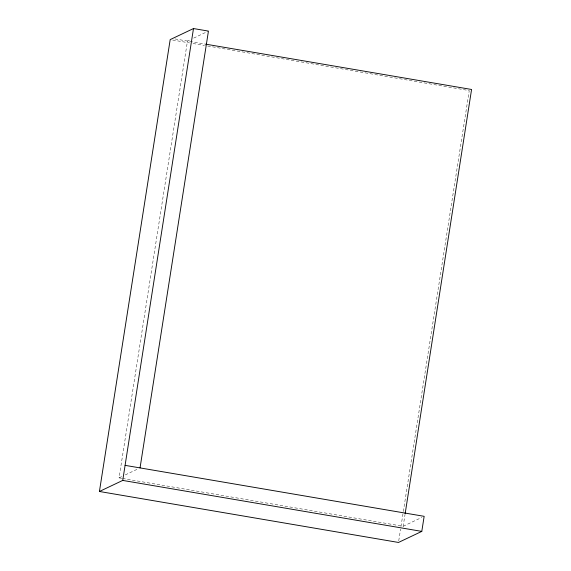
<?xml version="1.0" encoding="UTF-8"?>
<svg xmlns="http://www.w3.org/2000/svg" width="571" height="571" viewBox="0 0 571 571"><rect width="100%" height="100%" fill="white"/><g stroke="black" fill="none" stroke-linecap="round" stroke-linejoin="round"><path stroke-width="0.43" stroke-dasharray="2.85 2.14" d="M121.694 478.312L119.068 477.863L187.466 41.055L190.578 39.585M398.744 540.78L400.578 529.06M400.985 526.505L403.19 512.415M403.326 511.537L469.248 90.582L205.303 45.601M122.572 478.462L403.176 526.284L404.967 514.835M193.683 38.107L207.666 31.469M119.068 477.863L122.173 476.385M125.285 474.915L137.711 469.012M403.176 526.284L421.819 517.433M175.004 38.935L205.881 44.195M172.678 40.041L189.522 42.911M193.027 43.51L204.425 45.452"/><path stroke-width="0.86" d="M125.092 465.358L424.153 516.327L421.791 531.387L398.487 542.45L99.425 491.481L170.187 39.613L193.49 28.55L208.444 31.098L140.045 467.906M99.425 491.481L122.729 480.418L193.49 28.55M405.103 513.95L471.575 89.476L205.881 44.195M122.729 480.418L421.791 531.387"/></g></svg>
